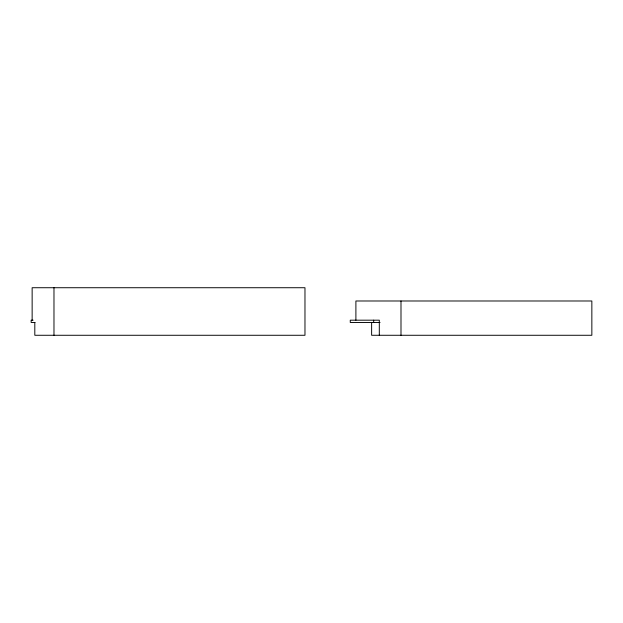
<?xml version="1.0" encoding="UTF-8"?>
<svg xmlns="http://www.w3.org/2000/svg" width="623" height="623" viewBox="0 0 623 623"><rect width="100%" height="100%" fill="white"/><g stroke="black" fill="none" stroke-linecap="round" stroke-linejoin="round"><path stroke-width="0.93" d="M33.097 320.183L31.15 320.183L31.15 322.473L35.036 322.473M380.053 322.473L350.266 322.473L350.266 320.183L379.306 320.183L379.306 335.275M400.994 300.987L400.994 335.275M373.675 320.183L373.675 322.473M371.627 322.473L371.627 335.275L591.85 335.275L591.85 300.987L355.897 300.987L355.897 320.183M53.975 287.725L53.975 335.275M34.81 322.473L34.81 335.275L304.974 335.275L304.974 287.725L32.139 287.725L32.139 320.183"/></g></svg>
